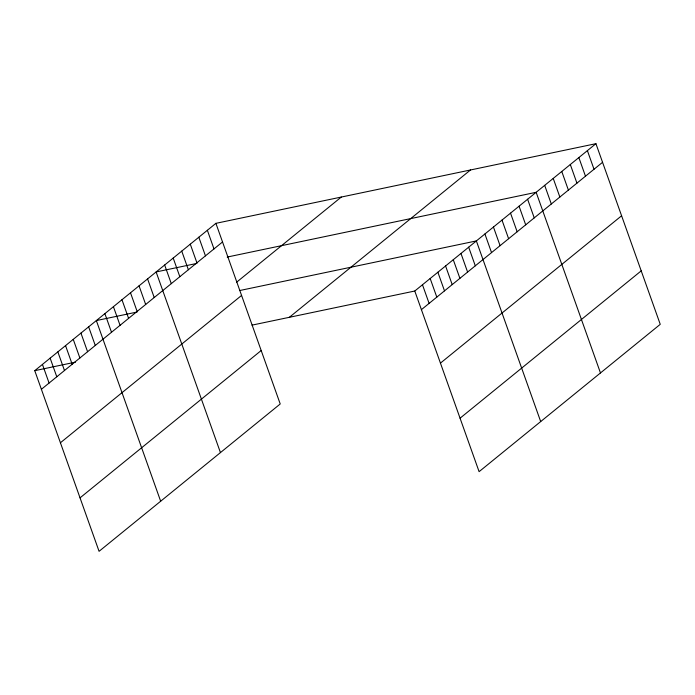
<?xml version="1.0" encoding="UTF-8"?>
<svg xmlns="http://www.w3.org/2000/svg" width="695" height="695" viewBox="0 0 695 695"><rect width="100%" height="100%" fill="white"/><g stroke="black" fill="none" stroke-linecap="round" stroke-linejoin="round"><path stroke-width="1.04" d="M215.902 223.338L280.224 403.977L99.072 551.317L34.75 370.67L215.902 223.338L595.928 143.683L660.25 324.33L479.098 471.662L414.776 291.023L595.928 143.683M41.387 389.304L222.53 241.964M236.5 282.292L341.306 197.05M60.422 442.767L241.573 295.427M289.363 317.302L470.515 169.962M80.038 497.855L261.19 350.515M421.413 309.649L602.556 162.309M440.448 363.12L621.599 215.78M460.064 418.199L641.216 270.859M196.876 263.414L156.123 271.954L220.445 452.601M227.187 257.063L536.149 192.307L600.471 372.946M137.097 312.038L96.344 320.577L160.667 501.225M239.923 290.484L476.362 240.922L540.693 421.57M34.75 370.67L75.512 362.13M252.016 325.13L414.776 291.023M587.388 150.624L594.016 169.259M578.848 157.574L585.477 176.209M570.308 164.515L576.937 183.15M561.769 171.465L568.397 190.1M553.229 178.407L559.857 197.041M544.689 185.357L551.317 203.991M527.609 199.248L534.238 217.883M519.069 206.198L525.698 224.824M510.53 213.139L517.158 231.774M501.99 220.089L508.618 238.715M493.45 227.03L500.079 245.665M484.91 233.98L491.539 252.606M468.665 247.185L475.302 265.82M460.967 253.449L467.605 272.084M453.27 259.713L459.908 278.339M445.573 265.968L452.202 284.603M437.867 272.232L444.505 290.866M430.17 278.495L436.808 297.13M422.473 284.759L429.11 303.394M207.362 230.28L213.99 248.914M198.822 237.23L205.451 255.856M190.282 244.171L196.911 262.806M181.743 251.121L188.371 269.747M173.203 258.062L179.831 276.697M164.663 265.012L171.291 283.638M147.583 278.904L154.212 297.53M139.043 285.845L145.672 304.48M130.504 292.795L137.132 311.43M121.964 299.736L128.592 318.371M113.424 306.686L120.053 325.321M104.884 313.627L111.513 332.262M88.639 326.841L95.276 345.467M80.941 333.105L87.579 351.731M73.244 339.36L79.882 357.995M65.547 345.623L72.176 364.258M57.85 351.887L64.479 370.522M50.144 358.151L56.782 376.777M42.447 364.415L49.084 383.041"/></g></svg>
